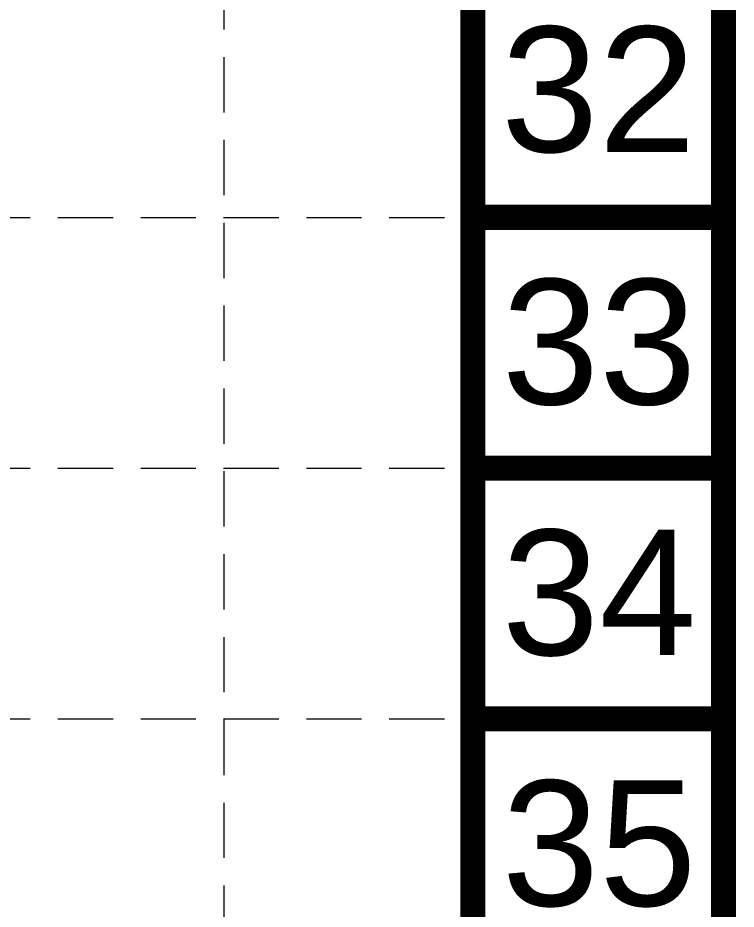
# Model space of a CAD drawing. Header units: feet. Extents: x 7707 to 9528, y 2602 to 5512.
# Drawn here: x 9397.9 to 9528, y 3886.7 to 4048.1 of the extents above; entities that cross this region are included whole.
import ezdxf
from ezdxf.enums import TextEntityAlignment as Align

# ---------------------------------------------------------------- set-up
doc = ezdxf.new("R2010")
doc.units = ezdxf.units.FT
doc.header["$LTSCALE"] = 0.4
doc.header["$MEASUREMENT"] = 0
doc.linetypes.add('HIDDEN', pattern=[0.375, 0.25, -0.125])
doc.layers.add('BASE', color=7, linetype='Continuous')
doc.layers.add('grid', color=254, linetype='HIDDEN')
doc.styles.get("Standard").update_dxf_attribs({"font": 'ARIAL.TTF'})

msp = doc.modelspace()

# ---------------------------------------------------------------- linework, layer by layer
at = {"layer": 'BASE', "const_width": 4.54}
for points in [[(9525.7, 2604.55), (9525.7, 5510.1), (7709.73, 5510.1), (7709.73, 2604.55)], [(9480.3, 2649.95), (9480.3, 5464.7), (7755.13, 5464.7), (7755.13, 2649.95)]]:
    msp.add_lwpolyline(points, close=True, dxfattribs=at)
for points in [[(9525.7, 4011.93), (9480.3, 4011.93)], [(9525.7, 3966.53), (9480.3, 3966.53)], [(9525.7, 3921.13), (9480.3, 3921.13)]]:
    msp.add_lwpolyline(points, dxfattribs=at)
at = {"layer": 'grid', "color": 252, "linetype": 'HIDDEN', "lineweight": 0, "ltscale": 100}
for p, q in [((9435.37, 2830.94), (9435.11, 5465.72)), ((7755.13, 4011.93), (9480.3, 4011.93)), ((7755.13, 3966.53), (9480.3, 3966.53)), ((7755.13, 3921.13), (9480.3, 3921.13))]:
    msp.add_line(p, q, dxfattribs=at)

# ---------------------------------------------------------------- texts
at = {"layer": 'BASE'}
for s, p in [('32', (9503.02, 4035.12)), ('33', (9503.16, 3989.41)), ('34', (9503.16, 3944.01)), ('35', (9503.16, 3898.61))]:
    msp.add_text(s, height=22.7, dxfattribs=at).set_placement(p, align=Align.MIDDLE_CENTER)

doc.saveas('drawing.dxf')
